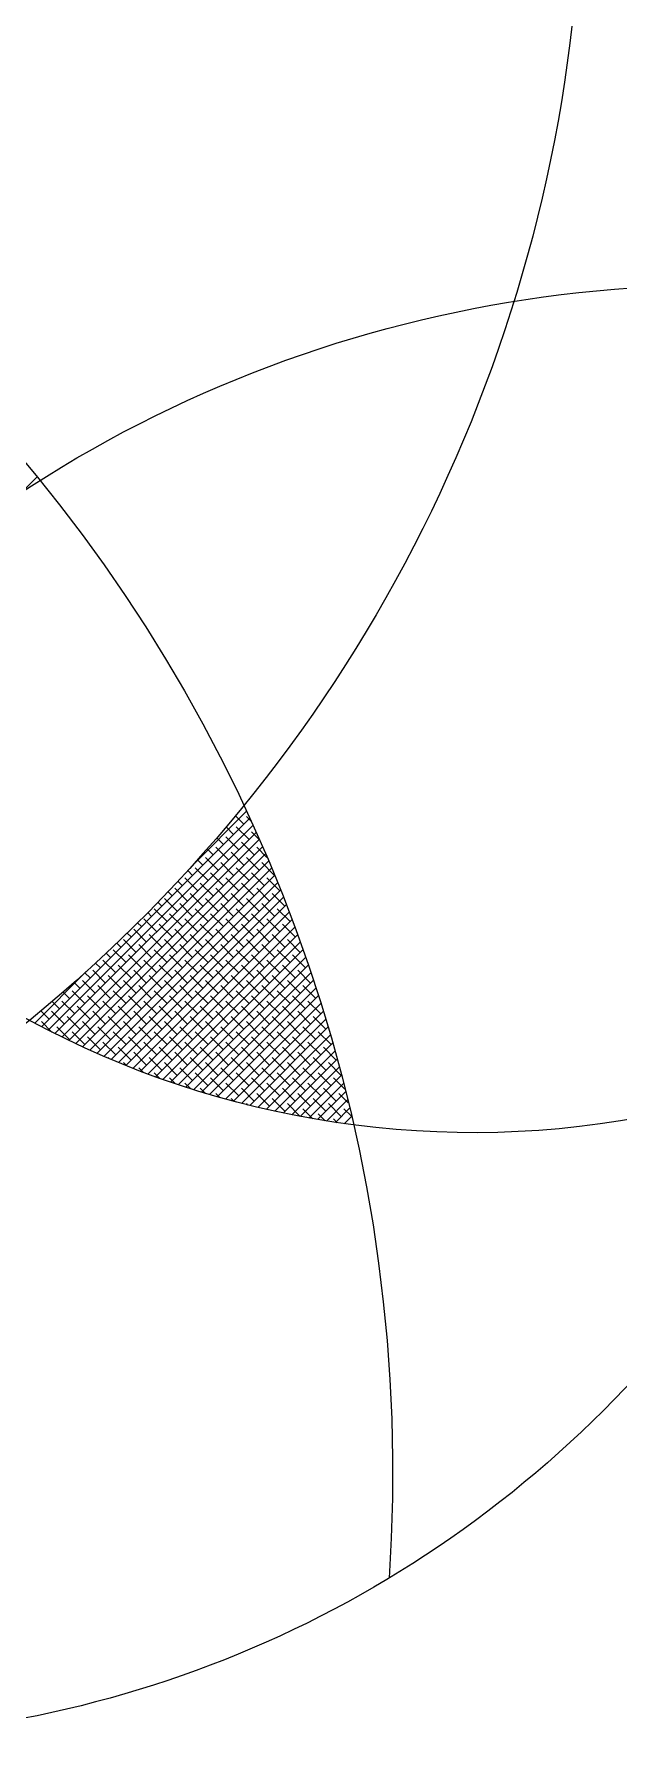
# Model space of a CAD drawing. Extents: x 70918 to 141299, y 54626 to 82696.
# Drawn here: x 75435.4 to 75546.8, y 73442.6 to 73768.6 of the extents above; entities that cross this region are included whole.
import ezdxf

# ---------------------------------------------------------------- set-up
doc = ezdxf.new("R2010")
doc.units = 0
doc.header["$LTSCALE"] = 1000
doc.header["$MEASUREMENT"] = 0
doc.layers.add('洁具', color=8, linetype='Continuous')

# ---------------------------------------------------------------- blocks, each defined once
blk = doc.blocks.new('$plan$00002627')
at = {"layer": '洁具', "color": 252}
for p, q in [((408.26, -1569.4), (404.39, -1573.26)), ((549.76, -1574.36), (494.65, -1629.47)), ((548.83, -1572.58), (535.21, -1586.2)), ((547.73, -1576.4), (545.58, -1574.25)), ((551.2, -1577.16), (548.4, -1574.36)), ((550.69, -1576.15), (496.52, -1630.31)), ((551.6, -1577.95), (498.39, -1631.15)), ((552.5, -1579.76), (500.27, -1631.99)), ((542.3, -1581.82), (540.6, -1580.12)), ((546.37, -1583.18), (542.98, -1579.79)), ((545.01, -1579.11), (543.1, -1577.2)), ((549.08, -1580.46), (545.69, -1577.07)), ((553.15, -1581.82), (549.76, -1578.43)), ((553.39, -1581.58), (502.16, -1632.81)), ((554.26, -1583.42), (504.05, -1633.63)), ((539.59, -1584.53), (538.06, -1583.01)), ((543.66, -1585.89), (540.27, -1582.5)), ((547.73, -1587.25), (544.34, -1583.85)), ((550.44, -1584.53), (547.05, -1581.14)), ((554.51, -1585.89), (551.12, -1582.5)), ((555.12, -1585.27), (505.96, -1634.44)), ((555.97, -1587.13), (507.87, -1635.24)), ((556.81, -1589.01), (509.79, -1636.03)), ((534.16, -1589.96), (532.92, -1588.71)), ((538.23, -1591.31), (534.84, -1587.92)), ((536.88, -1587.25), (535.5, -1585.87)), ((540.94, -1588.6), (537.55, -1585.21)), ((542.3, -1592.67), (538.91, -1589.28)), ((545.01, -1589.96), (541.62, -1586.57)), ((549.08, -1591.31), (545.69, -1587.92)), ((551.79, -1588.6), (548.4, -1585.21)), ((553.15, -1592.67), (549.76, -1589.28)), ((555.86, -1589.96), (552.47, -1586.57)), ((557.63, -1590.9), (511.72, -1636.82)), ((558.44, -1592.8), (513.65, -1637.59)), ((532.81, -1596.74), (529.42, -1593.35)), ((531.45, -1592.67), (530.31, -1591.53)), ((535.52, -1594.03), (532.13, -1590.64)), ((539.59, -1595.38), (536.2, -1591.99)), ((543.66, -1596.74), (540.27, -1593.35)), ((546.37, -1594.03), (542.98, -1590.64)), ((550.44, -1595.38), (547.05, -1591.99)), ((554.51, -1596.74), (551.12, -1593.35)), ((557.22, -1594.03), (553.83, -1590.64)), ((558.25, -1592.34), (557.9, -1591.99)), ((559.24, -1594.72), (515.59, -1638.36)), ((560.02, -1596.65), (517.54, -1639.12)), ((526.03, -1598.09), (525.01, -1597.07)), ((530.1, -1599.45), (526.71, -1596.06)), ((528.74, -1595.38), (527.67, -1594.31)), ((534.16, -1600.81), (530.77, -1597.42)), ((536.88, -1598.09), (533.49, -1594.7)), ((540.94, -1599.45), (537.55, -1596.06)), ((545.01, -1600.81), (541.62, -1597.42)), ((547.73, -1598.09), (544.34, -1594.7)), ((551.79, -1599.45), (548.4, -1596.06)), ((555.86, -1600.81), (552.47, -1597.42)), ((558.57, -1598.09), (555.18, -1594.7)), ((560.15, -1596.95), (559.25, -1596.06)), ((560.79, -1598.59), (519.5, -1639.88)), ((520.6, -1603.52), (519.6, -1602.52)), ((524.67, -1604.88), (521.28, -1601.48)), ((561.55, -1600.54), (521.47, -1640.62)), ((523.31, -1600.81), (522.31, -1599.81)), ((562.29, -1602.51), (523.45, -1641.36)), ((527.38, -1602.16), (523.99, -1598.77)), ((528.74, -1606.23), (525.35, -1602.84)), ((531.45, -1603.52), (528.06, -1600.13)), ((535.52, -1604.88), (532.13, -1601.48)), ((538.23, -1602.16), (534.84, -1598.77)), ((539.59, -1606.23), (536.2, -1602.84)), ((542.3, -1603.52), (538.91, -1600.13)), ((546.37, -1604.88), (542.98, -1601.48)), ((549.08, -1602.16), (545.69, -1598.77)), ((550.44, -1606.23), (547.05, -1602.84)), ((553.15, -1603.52), (549.76, -1600.13)), ((557.22, -1604.88), (553.83, -1601.48)), ((559.93, -1602.16), (556.54, -1598.77)), ((561.29, -1606.23), (557.9, -1602.84)), ((561.87, -1601.39), (560.61, -1600.13)), ((519.25, -1610.3), (515.86, -1606.91)), ((517.89, -1606.23), (516.86, -1605.2)), ((521.96, -1607.59), (518.57, -1604.2)), ((526.03, -1608.94), (522.64, -1605.55)), ((563.02, -1604.5), (525.43, -1642.09)), ((530.1, -1610.3), (526.71, -1606.91)), ((563.73, -1606.5), (527.42, -1642.81)), ((532.81, -1607.59), (529.42, -1604.2)), ((536.88, -1608.94), (533.49, -1605.55)), ((540.94, -1610.3), (537.55, -1606.91)), ((543.66, -1607.59), (540.27, -1604.2)), ((547.73, -1608.94), (544.34, -1605.55)), ((551.79, -1610.3), (548.4, -1606.91)), ((554.51, -1607.59), (551.12, -1604.2)), ((558.57, -1608.94), (555.18, -1605.55)), ((562.64, -1610.3), (559.25, -1606.91)), ((563.44, -1605.67), (561.97, -1604.2)), ((512.47, -1611.66), (511.29, -1610.48)), ((516.53, -1613.01), (513.14, -1609.62)), ((515.18, -1608.94), (514.09, -1607.85)), ((520.6, -1614.37), (517.21, -1610.98)), ((523.31, -1611.66), (519.92, -1608.27)), ((527.38, -1613.01), (523.99, -1609.62)), ((531.45, -1614.37), (528.06, -1610.98)), ((564.43, -1608.51), (529.42, -1643.52)), ((534.16, -1611.66), (530.77, -1608.27)), ((565.12, -1610.54), (531.43, -1644.22)), ((538.23, -1613.01), (534.84, -1609.62)), ((542.3, -1614.37), (538.91, -1610.98)), ((545.01, -1611.66), (541.62, -1608.27)), ((549.08, -1613.01), (545.69, -1609.62)), ((553.15, -1614.37), (549.76, -1610.98)), ((555.86, -1611.66), (552.47, -1608.27)), ((559.93, -1613.01), (556.54, -1609.62)), ((564, -1614.37), (560.61, -1610.98)), ((564.88, -1609.83), (563.32, -1608.27)), ((506.83, -1614.57), (492.8, -1628.61)), ((507.04, -1617.08), (505.62, -1615.66)), ((511.11, -1618.44), (507.72, -1615.05)), ((509.75, -1614.37), (508.47, -1613.09)), ((513.82, -1615.72), (510.43, -1612.33)), ((515.18, -1619.79), (511.79, -1616.4)), ((517.89, -1617.08), (514.5, -1613.69)), ((521.96, -1618.44), (518.57, -1615.05)), ((524.67, -1615.72), (521.28, -1612.33)), ((526.03, -1619.79), (522.64, -1616.4)), ((528.74, -1617.08), (525.35, -1613.69)), ((532.81, -1618.44), (529.42, -1615.05)), ((535.52, -1615.72), (532.13, -1612.33)), ((565.79, -1612.58), (533.45, -1644.92)), ((536.88, -1619.79), (533.49, -1616.4)), ((566.45, -1614.63), (535.48, -1645.6)), ((539.59, -1617.08), (536.2, -1613.69)), ((543.66, -1618.44), (540.27, -1615.05)), ((546.37, -1615.72), (542.98, -1612.33)), ((547.73, -1619.79), (544.34, -1616.4)), ((550.44, -1617.08), (547.05, -1613.69)), ((554.51, -1618.44), (551.12, -1615.05)), ((557.22, -1615.72), (553.83, -1612.33)), ((558.57, -1619.79), (555.18, -1616.4)), ((561.29, -1617.08), (557.9, -1613.69)), ((565.36, -1618.44), (561.97, -1615.05)), ((566.2, -1613.86), (564.68, -1612.33)), ((567.41, -1617.78), (566.03, -1616.4)), ((501.62, -1622.51), (499.85, -1620.74)), ((505.68, -1623.86), (502.29, -1620.47)), ((504.33, -1619.79), (502.75, -1618.22)), ((508.4, -1621.15), (505.01, -1617.76)), ((512.47, -1622.51), (509.08, -1619.11)), ((516.53, -1623.86), (513.14, -1620.47)), ((519.25, -1621.15), (515.86, -1617.76)), ((523.31, -1622.51), (519.92, -1619.11)), ((527.38, -1623.86), (523.99, -1620.47)), ((530.1, -1621.15), (526.71, -1617.76)), ((534.16, -1622.51), (530.77, -1619.11)), ((538.23, -1623.86), (534.84, -1620.47)), ((567.09, -1616.71), (537.51, -1646.28)), ((540.94, -1621.15), (537.55, -1617.76)), ((567.71, -1618.79), (539.56, -1646.95)), ((568.32, -1620.9), (541.61, -1647.61)), ((545.01, -1622.51), (541.62, -1619.11)), ((549.08, -1623.86), (545.69, -1620.47)), ((551.79, -1621.15), (548.4, -1617.76)), ((555.86, -1622.51), (552.47, -1619.11)), ((559.93, -1623.86), (556.54, -1620.47)), ((562.64, -1621.15), (559.25, -1617.76)), ((566.71, -1622.51), (563.32, -1619.11)), ((568.52, -1621.6), (567.39, -1620.47)), ((498.9, -1625.22), (496.92, -1623.24)), ((502.97, -1626.57), (499.58, -1623.18)), ((507.04, -1627.93), (503.65, -1624.54)), ((509.75, -1625.22), (506.36, -1621.83)), ((513.82, -1626.57), (510.43, -1623.18)), ((517.89, -1627.93), (514.5, -1624.54)), ((520.6, -1625.22), (517.21, -1621.83)), ((524.67, -1626.57), (521.28, -1623.18)), ((528.74, -1627.93), (525.35, -1624.54)), ((531.45, -1625.22), (528.06, -1621.83)), ((535.52, -1626.57), (532.13, -1623.18)), ((539.59, -1627.93), (536.2, -1624.54)), ((542.3, -1625.22), (538.91, -1621.83)), ((546.37, -1626.57), (542.98, -1623.18)), ((568.91, -1623.02), (543.67, -1648.26)), ((569.49, -1625.15), (545.74, -1648.9)), ((550.44, -1627.93), (547.05, -1624.54)), ((553.15, -1625.22), (549.76, -1621.83)), ((557.22, -1626.57), (553.83, -1623.18)), ((561.29, -1627.93), (557.9, -1624.54)), ((564, -1625.22), (560.61, -1621.83)), ((568.07, -1626.57), (564.68, -1623.18)), ((569.54, -1625.33), (568.75, -1624.54)), ((496.19, -1627.93), (493.97, -1625.71)), ((495.32, -1629.77), (494.16, -1628.61)), ((500.26, -1629.29), (496.87, -1625.9)), ((500.23, -1631.97), (498.23, -1629.96)), ((504.33, -1630.64), (500.94, -1627.25)), ((508.4, -1632), (505.01, -1628.61)), ((511.11, -1629.29), (507.72, -1625.9)), ((512.47, -1633.35), (509.08, -1629.96)), ((515.18, -1630.64), (511.79, -1627.25)), ((519.25, -1632), (515.86, -1628.61)), ((521.96, -1629.29), (518.57, -1625.9)), ((523.31, -1633.35), (519.92, -1629.96)), ((526.03, -1630.64), (522.64, -1627.25)), ((530.1, -1632), (526.71, -1628.61)), ((532.81, -1629.29), (529.42, -1625.9)), ((534.16, -1633.35), (530.77, -1629.96)), ((536.88, -1630.64), (533.49, -1627.25)), ((540.94, -1632), (537.55, -1628.61)), ((543.66, -1629.29), (540.27, -1625.9)), ((545.01, -1633.35), (541.62, -1629.96)), ((547.73, -1630.64), (544.34, -1627.25)), ((570.05, -1627.3), (547.82, -1649.53)), ((551.79, -1632), (548.4, -1628.61)), ((570.6, -1629.47), (549.91, -1650.15)), ((554.51, -1629.29), (551.12, -1625.9)), ((555.86, -1633.35), (552.47, -1629.96)), ((558.57, -1630.64), (555.18, -1627.25)), ((562.64, -1632), (559.25, -1628.61)), ((565.36, -1629.29), (561.97, -1625.9)), ((566.71, -1633.35), (563.32, -1629.96)), ((569.42, -1630.64), (566.03, -1627.25)), ((570.48, -1628.98), (570.1, -1628.61)), ((505.01, -1634.04), (502.29, -1631.32)), ((509.67, -1635.98), (506.36, -1632.68)), ((513.82, -1637.42), (510.43, -1634.03)), ((516.53, -1634.71), (513.14, -1631.32)), ((520.6, -1636.07), (517.21, -1632.68)), ((524.67, -1637.42), (521.28, -1634.03)), ((527.38, -1634.71), (523.99, -1631.32)), ((531.45, -1636.07), (528.06, -1632.68)), ((535.52, -1637.42), (532.13, -1634.03)), ((538.23, -1634.71), (534.84, -1631.32)), ((542.3, -1636.07), (538.91, -1632.68)), ((546.37, -1637.42), (542.98, -1634.03)), ((549.08, -1634.71), (545.69, -1631.32)), ((553.15, -1636.07), (549.76, -1632.68)), ((571.12, -1631.65), (552.01, -1650.77)), ((557.22, -1637.42), (553.83, -1634.03)), ((571.64, -1633.86), (554.12, -1651.37)), ((559.93, -1634.71), (556.54, -1631.32)), ((564, -1636.07), (560.61, -1632.68)), ((568.07, -1637.42), (564.68, -1634.03)), ((570.78, -1634.71), (567.39, -1631.32)), ((517.89, -1638.78), (514.5, -1635.39)), ((521.96, -1640.14), (518.57, -1636.74)), ((526.03, -1641.49), (522.64, -1638.1)), ((528.74, -1638.78), (525.35, -1635.39)), ((532.81, -1640.14), (529.42, -1636.74)), ((536.88, -1641.49), (533.49, -1638.1)), ((539.59, -1638.78), (536.2, -1635.39)), ((543.66, -1640.14), (540.27, -1636.74)), ((547.73, -1641.49), (544.34, -1638.1)), ((550.44, -1638.78), (547.05, -1635.39)), ((554.51, -1640.14), (551.12, -1636.74)), ((558.57, -1641.49), (555.18, -1638.1)), ((572.13, -1636.07), (556.23, -1651.97)), ((561.29, -1638.78), (557.9, -1635.39)), ((572.6, -1638.31), (558.36, -1652.56)), ((565.36, -1640.14), (561.97, -1636.74)), ((569.42, -1641.49), (566.03, -1638.1)), ((572.14, -1638.78), (568.75, -1635.39)), ((530.1, -1642.85), (526.71, -1639.46)), ((534.16, -1644.2), (530.77, -1640.81)), ((538.23, -1645.56), (534.84, -1642.17)), ((540.94, -1642.85), (537.55, -1639.46)), ((542.3, -1646.92), (538.91, -1643.53)), ((545.01, -1644.2), (541.62, -1640.81)), ((549.08, -1645.56), (545.69, -1642.17)), ((551.79, -1642.85), (548.4, -1639.46)), ((553.15, -1646.92), (549.76, -1643.53)), ((555.86, -1644.2), (552.47, -1640.81)), ((559.93, -1645.56), (556.54, -1642.17)), ((562.64, -1642.85), (559.25, -1639.46)), ((573.06, -1640.57), (560.5, -1653.13)), ((564, -1646.92), (560.61, -1643.53)), ((573.5, -1642.84), (562.64, -1653.7)), ((566.71, -1644.2), (563.32, -1640.81)), ((570.78, -1645.56), (567.39, -1642.17)), ((573.49, -1642.85), (570.1, -1639.46)), ((574.11, -1646.17), (571.46, -1643.53)), ((546.37, -1648.27), (542.98, -1644.88)), ((550.44, -1649.63), (547.05, -1646.24)), ((554.51, -1650.98), (551.12, -1647.59)), ((557.22, -1648.27), (553.83, -1644.88)), ((561.29, -1649.63), (557.9, -1646.24)), ((565.36, -1650.98), (561.97, -1647.59)), ((568.07, -1648.27), (564.68, -1644.88)), ((573.92, -1645.13), (564.8, -1654.26)), ((574.32, -1647.44), (566.96, -1654.8)), ((572.14, -1649.63), (568.75, -1646.24)), ((574.65, -1649.43), (572.81, -1647.59)), ((558.57, -1652.34), (555.18, -1648.95)), ((562.64, -1653.7), (559.25, -1650.31)), ((566.3, -1654.64), (563.32, -1651.66)), ((569.42, -1652.34), (566.03, -1648.95)), ((574.7, -1649.77), (569.14, -1655.34)), ((573.49, -1653.7), (570.1, -1650.31)), ((575.07, -1652.12), (571.32, -1655.87)), ((575.14, -1652.63), (574.17, -1651.66)), ((569.9, -1655.53), (567.39, -1653.02)), ((573.46, -1656.37), (571.46, -1654.37)), ((575.41, -1654.49), (573.52, -1656.39)), ((575.59, -1655.79), (575.53, -1655.73)), ((575.73, -1656.88), (575.72, -1656.89))]:
    blk.add_line(p, q, dxfattribs=at)
blk.add_lwpolyline([(0, -383.58), (0, -895.02, 0.463193), (77.07, -958.95), (77.07, -966.9, 0.406667), (14.74, -1030.83), (14.74, -1057.1, 0.414214), (78.67, -1121.03), (432.78, -1121.03), (432.78, -1217.71, 0.984608), (441.96, -1809.68, 0.463033), (734.05, -1465.36), (918.65, -1465.36), (918.65, -1918.47, 0.414214), (982.58, -1982.4), (1008.85, -1982.4, 0.365405), (1071.87, -1929.26, 0.431181)], format="xyb", dxfattribs=at)
for centre, radius, start, end in [((668.08, -1250.37), 416.88, 184.8951, 273.7822), ((240.03, -1319.4), 397.88, 268.1049, 4.1221), ((688.29, -1752.49), 334.58, 84.0933, 187.6686), ((331.2, -1688.47), 246.56, 336.6565, 138.639)]:
    blk.add_arc(centre, radius, start, end, dxfattribs=at)

msp = doc.modelspace()

# ---------------------------------------------------------------- block references
at = {"layer": '洁具', "xscale": -0.7200000000000002, "yscale": 0.7200000000000001, "zscale": 0.7200000000000001, "rotation": 90.00000000014373}
msp.add_blockref('$plan$00002627', (74303.24, 73975.52), dxfattribs=at)

doc.saveas('drawing.dxf')
